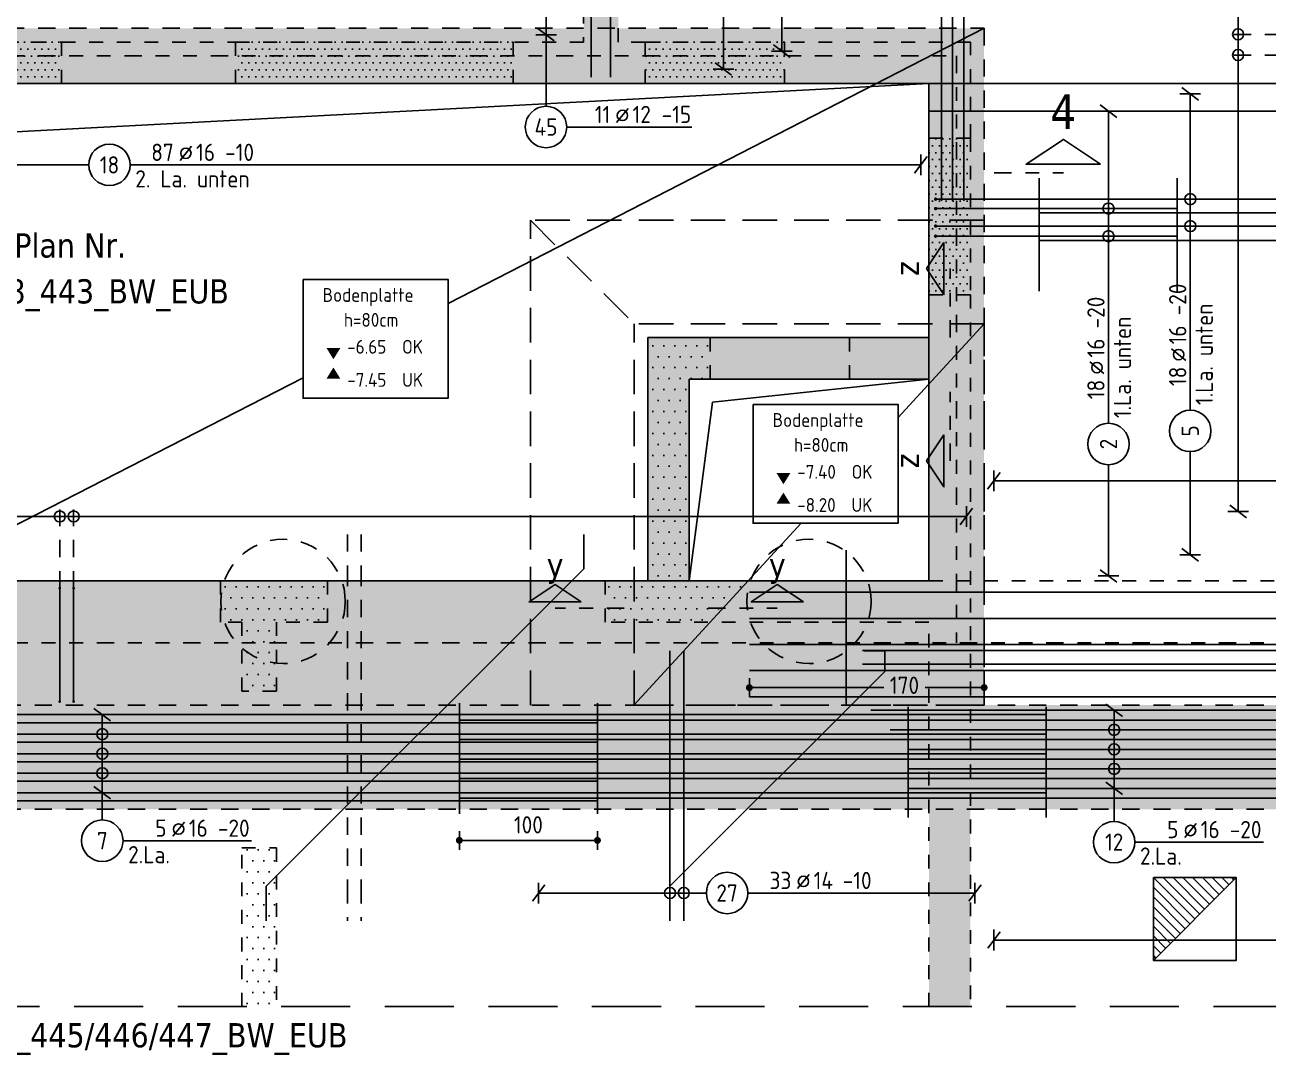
# Model space of a CAD drawing. Extents: x -45 to 98, y -32 to 51.
# Drawn here: x 20.07 to 29.08, y 25.13 to 32.59 of the extents above; entities that cross this region are included whole.
import ezdxf
from ezdxf.enums import TextEntityAlignment as Align

# ---------------------------------------------------------------- set-up
doc = ezdxf.new("R2010")
doc.units = 0
doc.header["$LTSCALE"] = 0.5
for name, pattern in [('AUSGEZOGEN', [1000.01, 1000, 0.01]), ('DASHDOTSMALL', [1.05, 0.5, -0.25, 0.05, -0.25]), ('DIVIDE2', [0.625, 0.25, -0.125, 0, -0.125, 0, -0.125]), ('DOT', [0.175, 0.05, -0.125]), ('GESTRICHELTX2', [1.5, 1, -0.5]), ('HIDDEN', [0.375, 0.25, -0.125]), ('HIDDEN2', [0.187, 0.125, -0.062]), ('STRICHPUNKT2', [0.55, 0.25, -0.125, 0.05, -0.125]), ('VERDECKT', [0.375, 0.25, -0.125]), ('VERDECKTX2', [0.75, 0.5, -0.25])]:
    doc.linetypes.add(name, pattern=pattern)
for name, color, linetype in [('2.UG', 7, 'Continuous'), ('AFB', 7, 'Continuous'), ('AFU', 7, 'Continuous'), ('BETON', 7, 'Continuous'), ('Brüstung 2.UG', 7, 'Continuous'), ('grau_dunkel', 7, 'Continuous'), ('grau_hell', 7, 'Continuous'), ('grau_mittel', 7, 'Continuous'), ('Gründungspfähle', 7, 'Continuous'), ('HILFE', 7, 'Continuous'), ('koten', 7, 'Continuous'), ('MASSE', 7, 'Continuous'), ('OBJEKT', 7, 'Continuous'), ('RND', 7, 'Continuous'), ('RND-1', 7, 'Continuous'), ('SCHNITTE', 7, 'Continuous'), ('SCHRAFF', 7, 'Continuous'), ('TEXT', 7, 'Continuous'), ('VERDECKT', 7, 'Continuous'), ('Versprung oberseitig', 7, 'Continuous')]:
    doc.layers.add(name, color=color, linetype=linetype)
doc.layers.add('NOPLOT', color=7, linetype='Continuous', plot=False)
doc.styles.add('helv', font='tahoma.ttf')
doc.styles.add('txt', font='isocp.shx')
doc.linetypes.add('AFU_50K', pattern='A,0.15,["/",Standard,S=0.2,R=0,X=-0.01,Y=-0.1],0.07,["/",Standard,S=0.2,R=0,X=-0.01,Y=-0.1],0.15', length=0.37)
doc.dimstyles.new('DOT_I', dxfattribs={"dimscale": 0.5, "dimtxt": 0.25, "dimasz": 0.25, "dimexe": 0.1, "dimexo": 0.3, "dimgap": 0.1, "dimtad": 1, "dimdec": 3, "dimzin": 3, "dimtxsty": 'txt', "dimblk": 'DOT', "dimblk1": 'DOT', "dimblk2": 'DOT', "dimsah": 1, "dimcen": 0.1, "dimse1": 1, "dimse2": 1, "dimazin": 0, "dimtfac": 1, "dimtdec": 4, "dimtix": 1, "dimtmove": 2, "dimatfit": 3, "dimfxl": 0, "dimtvp": 1, "dimtolj": 1, "dimtzin": 0, "dimarcsym": 0})
pattern_1 = [(0, (-77.654074, 499.4113), (0.025, 0.05), [0, -0.05])]
pattern_2 = [(0, (-1.49329, 1.68888), (0.0396875, 0.079375), [0, -0.079375])]

# ---------------------------------------------------------------- blocks, each defined once
blk = doc.blocks.new('okrd_o')
at = {"layer": 'koten', "color": 7, "linetype": 'Continuous'}
blk.add_solid([(-0.125, 0.202), (0.125, 0.202), (0, 0)], dxfattribs=at)
at = {"layer": 'koten', "style": 'txt'}
blk.add_attdef('OKRD', (0.25, 0.1), '', height=0.25, dxfattribs=at)
blk = doc.blocks.new('okrd_u')
at = {"layer": 'koten', "color": 7, "linetype": 'Continuous'}
blk.add_solid([(-0.125, -0.202), (0.125, -0.202), (0, 0)], dxfattribs=at)
at = {"layer": 'koten', "style": 'txt'}
blk.add_attdef('OKRD', (0.25, -0.35), '', height=0.25, dxfattribs=at)
blk = doc.blocks.new('lei_gre')
at = {"layer": 'RND', "color": 7, "linetype": 'Continuous'}
for p, q in [((-0.09, -0.12), (0.09, 0.12)), ((0, 0.15), (0, -0.15))]:
    blk.add_line(p, q, dxfattribs=at)
blk = doc.blocks.new('RND_LEI')
at = {"layer": 'RND', "color": 7, "linetype": 'Continuous'}
blk.add_line((1.022, 0.066), (1.19, 0.27), dxfattribs=at)
for centre, radius in [((0, 0), 0.3), ((1.106, 0.168), 0.075)]:
    blk.add_circle(centre, radius, dxfattribs=at)
at = {"layer": 'RND', "color": 7, "linetype": 'Continuous', "style": 'txt'}
blk.add_attdef('ANZ', text='', height=0.25, dxfattribs=at).set_placement((0.931, 0.057), align=Align.RIGHT)
for tag, p in [('DUM', (1.253, 0.057)), ('ABSTD', (1.674, 0.057)), ('POSTXT', (0.374, -0.327))]:
    blk.add_attdef(tag, p, '', height=0.25, dxfattribs=at)
blk.add_attdef('POSL', text='', height=0.25, dxfattribs=at).set_placement((0, 0), align=Align.MIDDLE)
blk = doc.blocks.new('DOT')
at = {"layer": 'MASSE', "color": 7, "linetype": 'Continuous'}
for p, q in [((0, 0), (-1, 0)), ((0, 0.54), (0, -0.54))]:
    blk.add_line(p, q, dxfattribs=at)
at = {"layer": 'MASSE', "color": 7, "linetype": 'Continuous', "const_width": 0.2}
blk.add_lwpolyline([(-0.1, 0, 1), (0.1, 0, 1)], format="xyb", close=True, dxfattribs=at)
blk = doc.blocks.new('*D30')
at = {"layer": 'Defpoints', "color": 0, "linetype": 'AUSGEZOGEN', "transparency": 16777216}
for p in [(23.2202, 26.6823), (23.2202, 26.6823), (24.2202, 26.6823)]:
    blk.add_point(p, dxfattribs=at)
at = {"layer": 'MASSE', "color": 0, "linetype": 'AUSGEZOGEN', "lineweight": -2, "transparency": 16777216}
blk.add_line((24.0952, 26.6823), (23.3452, 26.6823), dxfattribs=at)
at = {"layer": 'MASSE', "color": 0, "linetype": 'AUSGEZOGEN', "lineweight": -2, "transparency": 16777216, "xscale": 0.125, "yscale": 0.125, "zscale": 0.125, "rotation": 180}
blk.add_blockref('DOT', (23.2202, 26.6823), dxfattribs=at)
at = {"layer": 'MASSE', "color": 0, "linetype": 'AUSGEZOGEN', "lineweight": -2, "transparency": 16777216, "xscale": 0.125, "yscale": 0.125, "zscale": 0.125}
blk.add_blockref('DOT', (24.2202, 26.6823), dxfattribs=at)
at = {"layer": 'MASSE', "color": 0, "linetype": 'AUSGEZOGEN', "transparency": 16777216, "insert": (23.7202, 26.7948), "char_height": 0.125, "attachment_point": 5, "style": 'txt'}
blk.add_mtext('\\A1;100', dxfattribs=at)
blk = doc.blocks.new('*D40')
at = {"layer": 'Defpoints', "color": 0, "linetype": 'AUSGEZOGEN', "transparency": 16777216}
for p in [(25.3202, 27.7883), (25.3202, 27.7883), (27.0202, 27.7883)]:
    blk.add_point(p, dxfattribs=at)
at = {"layer": 'MASSE', "color": 0, "linetype": 'AUSGEZOGEN', "lineweight": -2, "transparency": 16777216}
for p, q in [((25.4452, 27.7883), (26.2932, 27.7883)), ((26.8952, 27.7883), (26.5933, 27.7883))]:
    blk.add_line(p, q, dxfattribs=at)
at = {"layer": 'MASSE', "color": 0, "linetype": 'AUSGEZOGEN', "lineweight": -2, "transparency": 16777216, "xscale": 0.125, "yscale": 0.125, "zscale": 0.125, "rotation": 180}
blk.add_blockref('DOT', (25.3202, 27.7883), dxfattribs=at)
at = {"layer": 'MASSE', "color": 0, "linetype": 'AUSGEZOGEN', "lineweight": -2, "transparency": 16777216, "xscale": 0.125, "yscale": 0.125, "zscale": 0.125}
blk.add_blockref('DOT', (27.0202, 27.7883), dxfattribs=at)
at = {"layer": 'MASSE', "color": 0, "linetype": 'AUSGEZOGEN', "transparency": 16777216, "insert": (26.4432, 27.8052), "char_height": 0.125, "attachment_point": 5, "style": 'txt'}
blk.add_mtext('\\A1;170', dxfattribs=at)
blk = doc.blocks.new('SCHN-1')
at = {"layer": 'SCHNITTE', "color": 5, "linetype": 'Continuous'}
blk.add_lwpolyline([(0.54, 0.125), (0, 0.485), (-0.54, 0.125)], close=True, dxfattribs=at)
at = {"layer": 'SCHNITTE', "color": 6, "linetype": 'Continuous', "style": 'helv'}
blk.add_attdef('SCHN-1', text='', height=0.5, dxfattribs=at).set_placement((0, 0.635), align=Align.CENTER)
blk = doc.blocks.new('SCHN-2')
at = {"layer": 'SCHNITTE', "color": 6, "linetype": 'Continuous'}
blk.add_lwpolyline([(0.378, 0.088), (0, 0.34), (-0.378, 0.088)], close=True, dxfattribs=at)
at = {"layer": 'SCHNITTE', "color": 1, "linetype": 'DASHDOTSMALL', "style": 'helv'}
blk.add_attdef('SCHN-2', text='', height=0.35, dxfattribs=at).set_placement((0, 0.45), align=Align.CENTER)

msp = doc.modelspace()

# ---------------------------------------------------------------- hatches: boundary and pattern name
at = {"layer": 'Brüstung 2.UG', "linetype": 'DOT'}
h = msp.add_hatch(dxfattribs=at)
h.set_pattern_fill('DOTS', color=102, scale=0.8, double=1)
h.set_pattern_definition(pattern_1)
h.paths.add_polyline_path([(18.3302, 32.4624), (18.3302, 32.1624), (20.3402, 32.1624), (20.3402, 32.4624)])
h = msp.add_hatch(dxfattribs=at)
h.set_pattern_fill('DOTS', color=102, scale=0.8, double=1)
h.set_pattern_definition(pattern_1)
h.paths.add_polyline_path([(21.6002, 32.4624), (21.6002, 32.1624), (23.6102, 32.1624), (23.6102, 32.4624)])
h = msp.add_hatch(dxfattribs=at)
h.set_pattern_fill('DOTS', color=102, scale=0.8, double=1)
h.set_pattern_definition(pattern_1)
h.paths.add_polyline_path([(24.5652, 32.4624), (24.5652, 32.1624), (25.5752, 32.1624), (25.5752, 32.4624)])
h = msp.add_hatch(dxfattribs=at)
h.set_pattern_fill('DOTS', color=102, scale=0.8, double=1)
h.set_pattern_definition(pattern_1)
h.paths.add_polyline_path([(26.6202, 30.6324), (26.9202, 30.6324), (26.9202, 31.7674), (26.6202, 31.7674)])
at = {"layer": 'grau_dunkel'}
h = msp.add_hatch(color=21, dxfattribs=at)
h.paths.add_polyline_path([(27.0202, 32.5624), (17.4702, 32.5624), (17.4702, 28.5624), (17.8702, 28.5624), (17.8702, 32.1624), (26.6202, 32.1624), (26.6202, 30.4236), (27.0202, 30.4236)])
h.paths.add_polyline_path([(24.8839, 28.5624), (24.5839, 28.5624), (24.4839, 28.5624), (24.4839, 27.6624), (27.0202, 27.6624), (27.0202, 28.5624), (26.6202, 28.5624)])
h.paths.add_polyline_path([(24.4839, 27.6624), (24.4839, 28.5624), (17.8702, 28.5624), (17.4702, 28.5624), (17.4702, 27.6624)])
h.paths.add_polyline_path([(26.6202, 28.5624), (27.0202, 28.5624), (27.0202, 30.4236), (26.6202, 30.4236), (26.6202, 30.3236), (26.6202, 30.0236)], flags=16)
at = {"layer": 'grau_dunkel', "linetype": 'AUSGEZOGEN'}
h = msp.add_hatch(dxfattribs=at)
h.set_pattern_fill('ANSI31', color=171, scale=0.4, angle=90, style=0, double=1)
h.set_pattern_definition([(135, (-54.614687, 568.46895), (-0.035355339, -0.035355339), [])])
h.paths.add_polyline_path([(28.8452, 26.4124), (28.2452, 26.4124), (28.2452, 25.8124)])
at = {"layer": 'grau_hell'}
h = msp.add_hatch(color=9, dxfattribs=at)
h.paths.add_polyline_path([(40.9252, 26.9074), (40.1702, 27.6624), (4.1702, 27.6624), (4.1702, 26.9074)])
h.paths.add_polyline_path([(40.1702, 27.6624), (40.9252, 26.9074), (40.9252, 28.5624), (40.1702, 28.5624)])
at = {"layer": 'grau_mittel'}
msp.add_hatch(color=61, dxfattribs=at).paths.add_polyline_path([(26.6202, 30.3224), (24.5852, 30.3224), (24.5852, 28.5624), (24.8852, 28.5624), (24.8852, 30.0224), (26.6202, 30.0224)])
at = {"layer": 'SCHRAFF', "linetype": 'AUSGEZOGEN'}
h = msp.add_hatch(dxfattribs=at)
h.set_pattern_fill('DOTS', scale=0.05, double=1)
h.set_pattern_definition(pattern_2)
h.paths.add_polyline_path([(26.9202, 36.4874), (26.6702, 36.4874), (26.6702, 32.9924), (26.9202, 32.9924)])
h.paths.add_polyline_path([(21.6002, 32.4624), (20.3402, 32.4624), (20.3402, 32.1624), (21.6002, 32.1624)])
h.paths.add_polyline_path([(24.5652, 32.4624), (24.3702, 32.4624), (24.3702, 33.4974), (24.1202, 33.4974), (24.1202, 32.4624), (23.6102, 32.4624), (23.6102, 32.1624), (24.5652, 32.1624)])
h.paths.add_polyline_path([(26.8253, 32.4624), (25.5752, 32.4624), (25.5752, 32.1624), (26.2406, 32.1624)])
h.paths.add_polyline_path([(26.9202, 32.4624), (26.8253, 32.4624), (26.2406, 32.1624), (26.6202, 32.1624), (26.6202, 31.7674), (26.9202, 31.7674)])
h.paths.add_polyline_path([(26.9202, 30.3135), (26.9202, 30.6324), (26.6202, 30.6324), (26.6202, 30.3224), (26.0452, 30.3224), (26.0452, 30.0224), (26.6202, 30.0224), (26.6202, 29.9869)])
h.paths.add_polyline_path([(26.9202, 30.3135), (26.6202, 29.9869), (26.6202, 28.5624), (25.3119, 28.5624), (25.0363, 28.2624), (26.6202, 28.2624), (26.6202, 25.4783), (26.9202, 25.4783)])
h = msp.add_hatch(dxfattribs=at)
h.set_pattern_fill('DOTS', scale=0.05, double=1)
h.set_pattern_definition(pattern_2)
h.paths.add_polyline_path([(24.8852, 30.0224), (25.0352, 30.0224), (25.0352, 30.3224), (24.5852, 30.3224), (24.5852, 28.5624), (24.2752, 28.5624), (24.2752, 28.2624), (25.0363, 28.2624), (25.3119, 28.5624), (24.8852, 28.5624)])
h = msp.add_hatch(dxfattribs=at)
h.set_pattern_fill('DOTS', scale=0.05, double=1)
h.set_pattern_definition(pattern_2)
h.paths.add_polyline_path([(22.2652, 28.5624), (21.4902, 28.5624), (21.4902, 28.2624), (21.6452, 28.2624), (21.6452, 27.7624), (21.8952, 27.7624), (21.8952, 28.2624), (22.2652, 28.2624)])
h.paths.add_polyline_path([(21.8952, 26.6274), (21.6452, 26.6274), (21.6452, 25.4783), (21.8952, 25.4783)])

# ---------------------------------------------------------------- linework, layer by layer
at = {"layer": '2.UG', "color": 7, "linetype": 'DOT'}
for p, q in [((24.1202, 33.4974), (24.1202, 32.4624)), ((24.3702, 32.4624), (24.3702, 33.4974)), ((24.1202, 32.4624), (23.6102, 32.4624)), ((23.6102, 32.4624), (23.6102, 32.1624)), ((24.5652, 32.4624), (24.3702, 32.4624)), ((24.5652, 32.1624), (24.5652, 32.4624)), ((26.9202, 32.4624), (25.5752, 32.4624)), ((25.5752, 32.4624), (25.5752, 32.1624)), ((26.9202, 31.7674), (26.9202, 32.4624)), ((23.6102, 32.1624), (24.5652, 32.1624)), ((25.5752, 32.1624), (26.6202, 32.1624)), ((26.6202, 32.1624), (26.6202, 31.7674)), ((26.6202, 31.7674), (26.9202, 31.7674))]:
    msp.add_line(p, q, dxfattribs=at)
msp.add_lwpolyline([(20.3402, 32.4624), (21.6002, 32.4624), (21.6002, 32.1624), (20.3402, 32.1624)], close=True, dxfattribs=at)
for points in [[(26.6202, 25.4783), (26.6202, 28.2624), (24.2752, 28.2624), (24.2752, 28.5624), (24.5852, 28.5624), (24.5852, 30.3224), (25.0352, 30.3224), (25.0352, 30.0224), (24.8852, 30.0224), (24.8852, 28.5624), (26.6202, 28.5624), (26.6202, 30.0224), (26.0452, 30.0224), (26.0452, 30.3224), (26.6202, 30.3224), (26.6202, 30.6324), (26.9202, 30.6324), (26.9202, 25.4783)], [(21.4902, 28.5624), (22.2652, 28.5624), (22.2652, 28.2624), (21.8952, 28.2624), (21.8952, 27.7624), (21.6452, 27.7624), (21.6452, 28.2624), (21.4902, 28.2624), (21.4902, 28.5624)], [(21.6452, 25.4783), (21.6452, 26.6274), (21.8952, 26.6274), (21.8952, 25.4783)]]:
    msp.add_lwpolyline(points, dxfattribs=at)
at = {"layer": 'AFB', "color": 1, "linetype": 'DIVIDE2'}
for p, q in [((17.6702, 32.3624), (26.8202, 32.3624)), ((26.8202, 32.3624), (26.8202, 28.1124)), ((4.3452, 28.1124), (39.9952, 28.1124))]:
    msp.add_line(p, q, dxfattribs=at)
at = {"layer": 'AFU', "color": 8, "linetype": 'AFU_50K'}
for p, q in [((26.6202, 30.3224), (26.6202, 30.0224)), ((24.5852, 28.5624), (24.8852, 28.5624))]:
    msp.add_line(p, q, dxfattribs=at)
at = {"layer": 'BETON', "color": 6, "linetype": 'AUSGEZOGEN'}
for p, q in [((26.6202, 30.3224), (24.5852, 30.3224)), ((24.5852, 30.3224), (24.5852, 28.5624)), ((24.8852, 30.0224), (26.6202, 30.0224)), ((24.8852, 28.5624), (24.8852, 30.0224))]:
    msp.add_line(p, q, dxfattribs=at)
for points in [[(24.5852, 28.5624), (17.8702, 28.5624), (17.8702, 32.1624), (26.6202, 32.1624), (26.6202, 30.3224)], [(26.6202, 30.0224), (26.6202, 28.5624), (24.8852, 28.5624)]]:
    msp.add_lwpolyline(points, dxfattribs=at)
at = {"layer": 'Brüstung 2.UG', "color": 102, "linetype": 'DOT'}
for p, q in [((18.3302, 32.4624), (20.3402, 32.4624)), ((21.6002, 32.4624), (23.6102, 32.4624)), ((24.5652, 32.4624), (25.5752, 32.4624)), ((18.3302, 32.1624), (20.3402, 32.1624)), ((21.6002, 32.1624), (23.6102, 32.1624)), ((24.5652, 32.1624), (25.5752, 32.1624)), ((26.6202, 31.7674), (26.6202, 30.6324)), ((26.9202, 31.7674), (26.9202, 30.6324))]:
    msp.add_line(p, q, dxfattribs=at)
at = {"layer": 'grau_dunkel', "color": 171, "linetype": 'AUSGEZOGEN'}
msp.add_line((28.8452, 26.4124), (28.2452, 25.8124), dxfattribs=at)
at = {"layer": 'Gründungspfähle', "color": 171, "linetype": 'VERDECKT'}
for centre in [(21.9441, 28.4124), (25.7521, 28.4124)]:
    msp.add_circle(centre, 0.45, dxfattribs=at)
at = {"layer": 'HILFE', "color": 102, "linetype": 'AUSGEZOGEN'}
for p, q in [((23.1384, 30.5707), (27.0202, 32.5624)), ((18.3005, 31.7241), (26.6202, 32.1624)), ((26.3969, 29.7437), (27.0202, 30.4224)), ((17.4702, 27.6624), (22.0889, 30.0322)), ((25.0522, 29.8564), (26.6202, 30.0224)), ((24.8852, 28.5624), (25.0522, 29.8564)), ((24.4842, 27.6613), (25.694, 28.9785))]:
    msp.add_line(p, q, dxfattribs=at)
at = {"layer": 'HILFE', "color": 102, "linetype": 'GESTRICHELTX2'}
msp.add_line((3.9306, 25.4783), (43.9156, 25.4783), dxfattribs=at)
at = {"layer": 'NOPLOT', "color": 191, "linetype": 'AUSGEZOGEN'}
for p, q in [((26.6202, 32.1624), (42.3635, 32.1624)), ((26.6202, 31.9624), (42.3635, 31.9624)), ((27.4187, 31.4784), (27.4187, 30.6579)), ((28.4187, 31.4784), (28.4187, 30.6579)), ((26.0202, 27.6624), (26.0202, 28.784)), ((23.2202, 27.6758), (23.2202, 26.8739)), ((24.2202, 27.6758), (24.2202, 26.8739)), ((26.4702, 27.6492), (26.4702, 26.8474)), ((27.4702, 27.6492), (27.4702, 26.8474))]:
    msp.add_line(p, q, dxfattribs=at)
at = {"layer": 'NOPLOT', "color": 191, "linetype": 'Continuous'}
for points in [[(24.1204, 28.8982), (24.1204, 28.6482), (21.8223, 26.3501), (21.8223, 26.1001)], [(24.7453, 26.1001), (24.7453, 26.3501), (26.3009, 27.9057), (26.3009, 28.0557), (26.1509, 28.0557)]]:
    msp.add_lwpolyline(points, dxfattribs=at)
at = {"layer": 'OBJEKT', "color": 1, "linetype": 'AUSGEZOGEN'}
for points in [[(22.0889, 30.7442), (23.1384, 30.7442), (23.1384, 29.8841), (22.0889, 29.8841)], [(25.3474, 29.8386), (26.3969, 29.8386), (26.3969, 28.9785), (25.3474, 28.9785)]]:
    msp.add_lwpolyline(points, close=True, dxfattribs=at)
at = {"layer": 'OBJEKT', "color": 7, "linetype": 'AUSGEZOGEN'}
msp.add_lwpolyline([(28.2452, 26.4124), (28.8452, 26.4124), (28.8452, 25.8124), (28.2452, 25.8124)], close=True, dxfattribs=at)
at = {"layer": 'RND', "color": 7, "linetype": 'AUSGEZOGEN'}
for p, q in [((25.1318, 33.9866), (25.1318, 32.2673)), ((25.555, 33.9405), (25.555, 32.3972)), ((23.8478, 33.4206), (23.8478, 32.5162)), ((28.8591, 32.6642), (28.8591, 29.0635)), ((23.8478, 32.5162), (23.8478, 31.9976)), ((28.5125, 32.0879), (28.5125, 29.797)), ((27.9205, 31.9624), (27.9205, 29.7022)), ((23.9978, 31.8476), (24.9041, 31.8476)), ((17.9138, 31.5734), (20.5368, 31.5734)), ((20.8368, 31.5734), (26.5618, 31.5734)), ((28.5125, 29.497), (28.5125, 28.7501)), ((27.9205, 29.4022), (27.9205, 28.5969)), ((27.0901, 29.286), (29.9539, 29.286)), ((18.714, 29.0276), (26.8918, 29.0276)), ((20.6347, 27.5927), (20.6347, 27.027)), ((27.9614, 27.624), (27.9614, 27.0583)), ((20.6347, 27.027), (20.6347, 26.8297)), ((27.9614, 27.0583), (27.9614, 26.8196)), ((20.7847, 26.6797), (21.716, 26.6797)), ((28.1114, 26.6696), (29.0426, 26.6696)), ((23.7938, 26.3008), (25.0087, 26.3008)), ((25.3087, 26.3008), (26.9533, 26.3008)), ((27.0907, 25.9606), (33.8885, 25.9606))]:
    msp.add_line(p, q, dxfattribs=at)
at = {"layer": 'RND', "color": 102, "linetype": 'VERDECKT'}
for p, q in [((29.1782, 32.5186), (28.8091, 32.5186)), ((29.1782, 32.3686), (28.8091, 32.3686)), ((20.3269, 28.5077), (20.3269, 29.0776)), ((20.4269, 28.5077), (20.4269, 29.0776))]:
    msp.add_line(p, q, dxfattribs=at)
at = {"layer": 'RND', "color": 1, "linetype": 'AUSGEZOGEN'}
for points in [[(26.7103, 31.3126), (26.7103, 40.3126)], [(26.7914, 31.3126), (26.7914, 40.3126)], [(26.8724, 31.3126), (26.8724, 40.3126)], [(24.1749, 32.2083), (24.1749, 38.0083)], [(24.3135, 32.2083), (24.3135, 38.0083)], [(26.6687, 31.2572), (28.4187, 31.2572)], [(27.4187, 31.2262), (39.4187, 31.2262)], [(26.6687, 31.0572), (28.4187, 31.0572)], [(27.4187, 31.0262), (39.4187, 31.0262)], [(20.3269, 27.6877), (20.3269, 28.5077)], [(20.4269, 27.6877), (20.4269, 28.5077)], [(25.3202, 28.4793), (31.9702, 28.4793)], [(25.3202, 28.2899), (31.9702, 28.2899)], [(25.3202, 28.1005), (31.9702, 28.1005)], [(24.7453, 26.1001), (24.7453, 26.3501), (24.7453, 27.9057), (24.7453, 28.0557)], [(24.8453, 26.1001), (24.8453, 26.3501), (24.8453, 27.9057), (24.8453, 28.0557)], [(26.1399, 28.0569), (40.1399, 28.0569)], [(25.3202, 27.9111), (31.9702, 27.9111)], [(26.1399, 27.9569), (40.1399, 27.9569)], [(25.3202, 27.7217), (31.9702, 27.7217)], [(15.4702, 27.5927), (27.4702, 27.5927)], [(26.1994, 27.624), (40.1994, 27.624)], [(26.3402, 27.4825), (40.3402, 27.4825)], [(15.4702, 27.4513), (27.4702, 27.4513)], [(15.4702, 27.3098), (27.4702, 27.3098)], [(26.4702, 27.3411), (40.4702, 27.3411)], [(26.4702, 27.1997), (40.4702, 27.1997)], [(15.4702, 27.1684), (27.4702, 27.1684)], [(15.4702, 27.027), (27.4702, 27.027)], [(26.4702, 27.0583), (40.4702, 27.0583)]]:
    msp.add_lwpolyline(points, dxfattribs=at)
at = {"layer": 'RND', "color": 7, "linetype": 'AUSGEZOGEN'}
for points, const_width in [([(26.6625, 31.3254, 1), (26.675, 31.3254, 1)], 0.0125), ([(26.6625, 31.2572, 1), (26.675, 31.2572, 1)], 0.0125), ([(26.6625, 31.1302, 1), (26.675, 31.1302, 1)], 0.0125), ([(26.6625, 31.0572, 1), (26.675, 31.0572, 1)], 0.0125), ([(20.3219, 28.5077, 1), (20.3319, 28.5077, 1)], 0.01), ([(20.4219, 28.5077, 1), (20.4319, 28.5077, 1)], 0.01), ([(20.3219, 27.6877, 1), (20.3319, 27.6877, 1)], 0.01), ([(20.4219, 27.6877, 1), (20.4319, 27.6877, 1)], 0.01)]:
    msp.add_lwpolyline(points, format="xyb", close=True, dxfattribs=dict(at, const_width=const_width))
for points in [[(23.2202, 27.5533), (35.2202, 27.5533)], [(12.2202, 27.5344), (24.2202, 27.5344)], [(12.2202, 27.3929), (24.2202, 27.3929)], [(23.2202, 27.4118), (35.2202, 27.4118)], [(12.2202, 27.2515), (24.2202, 27.2515)], [(23.2202, 27.2704), (35.2202, 27.2704)], [(12.2202, 27.1101), (24.2202, 27.1101)], [(23.2202, 27.129), (35.2202, 27.129)], [(12.2202, 26.9687), (24.2202, 26.9687)], [(23.2202, 26.9876), (35.2202, 26.9876)]]:
    msp.add_lwpolyline(points, dxfattribs=at)
for centre in [(28.8591, 32.5186), (28.8591, 32.3686), (28.5125, 31.3254), (27.9205, 31.2572), (28.5125, 31.1302), (27.9205, 31.0572), (20.3269, 29.0276), (20.4269, 29.0276), (20.6347, 27.4513), (27.9614, 27.4825), (27.9614, 27.3411), (20.6347, 27.3098), (20.6347, 27.1684), (27.9614, 27.1997), (24.7453, 26.3008), (24.8453, 26.3008)]:
    msp.add_circle(centre, 0.04, dxfattribs=at)
at = {"layer": 'RND-1', "color": 7, "linetype": 'AUSGEZOGEN'}
for points in [[(26.6687, 31.3254), (31.6687, 31.3254)], [(26.6687, 31.1302), (31.6687, 31.1302)]]:
    msp.add_lwpolyline(points, dxfattribs=at)
at = {"layer": 'RND-1', "color": 7, "linetype": 'HIDDEN'}
for points in [[(22.4099, 28.8982), (22.4099, 28.6482), (22.4099, 26.3501), (22.4099, 26.1001)], [(22.5099, 28.8982), (22.5099, 28.6482), (22.5099, 26.3501), (22.5099, 26.1001)]]:
    msp.add_lwpolyline(points, dxfattribs=at)
at = {"layer": 'SCHNITTE', "color": 5, "linetype": 'STRICHPUNKT2'}
msp.add_line((27.0935, 31.5158), (27.5935, 31.5158), dxfattribs=at)
at = {"layer": 'SCHNITTE', "color": 6, "linetype": 'STRICHPUNKT2'}
for p, q in [((26.7733, 30.3231), (26.7733, 30.8231)), ((26.7733, 29.4303), (26.7733, 29.9303)), ((24.4135, 28.3643), (23.9135, 28.3643)), ((25.0225, 28.3643), (25.5225, 28.3643))]:
    msp.add_line(p, q, dxfattribs=at)
at = {"layer": 'VERDECKT', "color": 7, "linetype": 'VERDECKT'}
for p, q in [((17.4702, 32.5624), (27.0202, 32.5624)), ((27.0202, 32.5624), (27.0202, 27.6624)), ((4.1702, 27.6624), (40.1702, 27.6624)), ((4.1702, 26.9074), (40.9252, 26.9074))]:
    msp.add_line(p, q, dxfattribs=at)
at = {"layer": 'VERDECKT', "color": 7, "linetype": 'VERDECKTX2'}
for p, q in [((27.0202, 31.1724), (23.7352, 31.1724)), ((23.7352, 27.6624), (23.7352, 31.1724)), ((23.7352, 31.1724), (24.4852, 30.4224)), ((27.0202, 30.4224), (24.4852, 30.4224)), ((24.4852, 27.6624), (24.4852, 30.4224)), ((27.0202, 27.6624), (27.0202, 30.4224)), ((24.4852, 27.6624), (27.0202, 27.6624))]:
    msp.add_line(p, q, dxfattribs=at)
at = {"layer": 'Versprung oberseitig', "color": 1, "linetype": 'HIDDEN2'}
msp.add_line((26.6202, 28.5624), (39.8702, 28.5624), dxfattribs=at)

# ---------------------------------------------------------------- block references
at = {"layer": 'koten', "color": 6, "linetype": 'AUSGEZOGEN', "xscale": 0.4, "yscale": 0.4, "zscale": 0.4}
for name, p, values in [('okrd_o', (22.3083, 30.1664), {'OKRD': '-6.65  OK'}), ('okrd_u', (22.3083, 30.1064), {'OKRD': '-7.45  UK'}), ('okrd_o', (25.5668, 29.2608), {'OKRD': '-7.40  OK'}), ('okrd_u', (25.5668, 29.2008), {'OKRD': '-8.20  UK'})]:
    msp.add_blockref(name, p, dxfattribs=at).add_auto_attribs(values)
at = {"layer": 'RND', "color": 7, "linetype": 'AUSGEZOGEN', "xscale": 0.5, "yscale": 0.5, "zscale": 0.5}
for p, rotation in [((23.8478, 32.5162), 270), ((25.555, 32.3972), 270), ((25.1318, 32.2673), 270), ((28.5125, 32.0879), 270), ((27.9205, 31.9624), 270), ((28.8591, 29.0635), 270), ((28.5125, 28.7501), 270), ((27.9205, 28.5969), 270), ((20.6347, 27.5927), 270), ((27.9614, 27.624), 269.9999999999996), ((27.9614, 27.0583), 269.9999999999996), ((20.6347, 27.027), 270)]:
    msp.add_blockref('lei_gre', p, dxfattribs=dict(at, rotation=rotation))
for p, values in [((23.8478, 31.8476), {'POSL': '45', 'DUM': '12', 'ANZ': '11', 'ABSTD': '-15'}), ((20.6868, 31.5734), {'POSL': '18', 'DUM': '16', 'ANZ': '87', 'ABSTD': '-10', 'POSTXT': '2. La. unten'}), ((20.6347, 26.6797), {'POSL': '7', 'DUM': '16', 'ANZ': '5', 'ABSTD': '-20', 'POSTXT': '2.La.'}), ((27.9614, 26.6696), {'POSL': '12', 'DUM': '16', 'ANZ': '5', 'ABSTD': '-20', 'POSTXT': '2.La.'}), ((25.1587, 26.3008), {'POSL': '27', 'DUM': '14', 'ANZ': '33', 'ABSTD': '-10'})]:
    msp.add_blockref('RND_LEI', p, dxfattribs=at).add_auto_attribs(values)
for p in [(26.5618, 31.5734), (27.0901, 29.286), (26.8918, 29.0276), (23.7938, 26.3008), (26.9533, 26.3008), (27.0907, 25.9606)]:
    msp.add_blockref('lei_gre', p, dxfattribs=at)
at = {"layer": 'RND', "color": 7, "linetype": 'AUSGEZOGEN', "xscale": 0.5, "yscale": 0.5, "zscale": 0.5, "rotation": 90}
for p, values in [((28.5125, 29.647), {'POSL': '5', 'DUM': '16', 'ANZ': '18', 'ABSTD': '-20', 'POSTXT': '1.La. unten'}), ((27.9205, 29.5522), {'POSL': '2', 'DUM': '16', 'ANZ': '18', 'ABSTD': '-20', 'POSTXT': '1.La. unten'})]:
    msp.add_blockref('RND_LEI', p, dxfattribs=at).add_auto_attribs(values)
at = {"layer": 'SCHNITTE', "color": 5, "linetype": 'STRICHPUNKT2', "xscale": 0.5, "yscale": 0.5, "zscale": 0.5}
msp.add_blockref('SCHN-1', (27.5935, 31.5158), dxfattribs=at).add_auto_attribs({'SCHN-1': '4'})
at = {"layer": 'SCHNITTE', "color": 6, "linetype": 'STRICHPUNKT2', "xscale": 0.5, "yscale": 0.5, "zscale": 0.5, "rotation": 90}
for p in [(26.7733, 30.8231), (26.7733, 29.4303)]:
    msp.add_blockref('SCHN-2', p, dxfattribs=at).add_auto_attribs({'SCHN-2': 'z'})
at = {"layer": 'SCHNITTE', "color": 6, "linetype": 'STRICHPUNKT2', "xscale": 0.5, "yscale": 0.5, "zscale": 0.5}
for p in [(23.9135, 28.3643), (25.5225, 28.3643)]:
    msp.add_blockref('SCHN-2', p, dxfattribs=at).add_auto_attribs({'SCHN-2': 'y'})

# ---------------------------------------------------------------- texts
at = {"layer": 'TEXT', "color": 1, "linetype": 'AUSGEZOGEN'}
for s, height, style, p in [('Schacht siehe Plan Nr. ', 0.175, 'helv', (18.4895, 30.9028)), ('15085-02_T_08_443_BW_EUB', 0.175, 'helv', (18.4895, 30.5703)), ('Bodenplatte', 0.1, 'txt', (22.2293, 30.5817)), ('h=80cm', 0.1, 'txt', (22.384, 30.4013)), ('Bodenplatte', 0.1, 'txt', (25.4878, 29.6761)), ('h=80cm', 0.1, 'txt', (25.6424, 29.4957)), ('Anschlussplan Nr. P5_15085-02_T_08_445/446/447_BW_EUB', 0.175, 'helv', (16.1524, 25.1836))]:
    msp.add_text(s, height=height, dxfattribs=dict(at, style=style)).set_placement(p)

# ---------------------------------------------------------------- dimensions: what is measured, and where the dimension line sits
at = {"layer": 'MASSE', "color": 7, "linetype": 'AUSGEZOGEN'}
dim = msp.add_linear_dim(base=(25.3202, 27.7883), p1=(27.0202, 27.7883), p2=(25.3202, 27.7883), dimstyle='DOT_I', override={"dimdec": 0, "dimlfac": 100}, dxfattribs=at)
dim.commit()
dim.dimension.update_dxf_attribs({"geometry": '*D40', "text_midpoint": (26.4432, 27.8052), "dimtype": 160})
dim = msp.add_linear_dim(base=(23.2202, 26.6823), p1=(24.2202, 26.6823), p2=(23.2202, 26.6823), dimstyle='DOT_I', override={"dimdec": 0, "dimlfac": 100}, dxfattribs=at)
dim.commit()
dim.dimension.update_dxf_attribs({"geometry": '*D30', "text_midpoint": (23.7202, 26.7948)})

doc.saveas('drawing.dxf')
